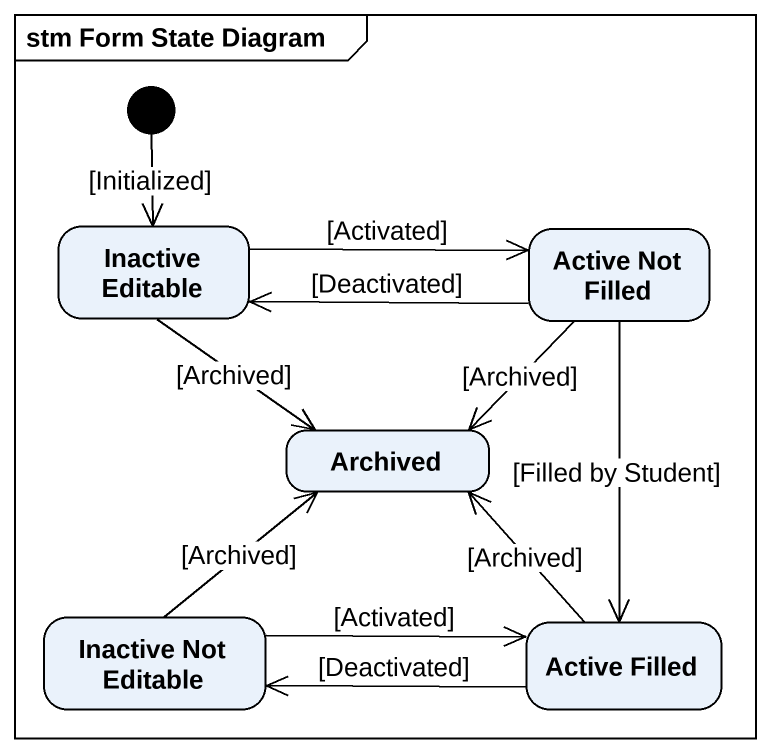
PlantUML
@startuml
mainframe stm Form State Diagram
hide empty description
state "Inactive Editable" as Inactive_Editable
state "Active Not Filled" as Active_Not_Filled
state Archived
state "Inactive Not Editable" as Inactive_Not_Editable
state "Active Filled" as Active_Filled
[*] --> Inactive_Editable : [Initialized]
Inactive_Editable -right-> Active_Not_Filled : [Activated]
Inactive_Editable --> Archived : [Archived]
Active_Not_Filled -left-> Inactive_Editable : [Deactivated]
Active_Not_Filled --> Archived : [Archived]
Active_Not_Filled --> Active_Filled : [Filled by Student]
Inactive_Not_Editable -up-> Archived : [Archived]
Inactive_Not_Editable -right-> Active_Filled : [Activated]
Active_Filled -up-> Archived : [Archived]
Active_Filled -left-> Inactive_Not_Editable : [Deactivated]
@enduml
